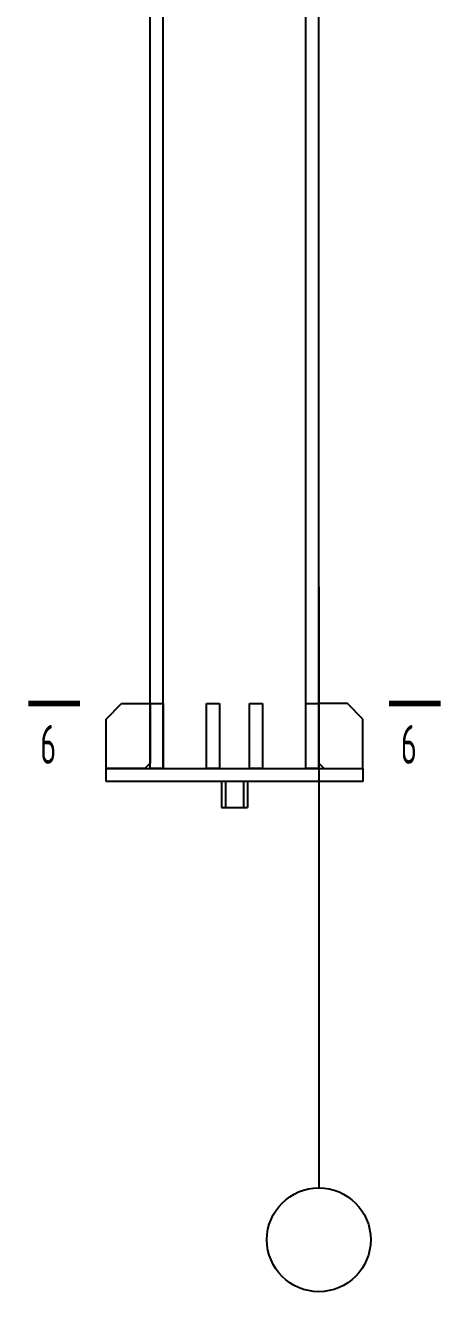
# Model space of a CAD drawing. Extents: x 9752569 to 9923256, y 1590558 to 2510207.
# Drawn here: x 9879623 to 9882848, y 1676439 to 1686194 of the extents above; entities that cross this region are included whole.
import ezdxf

# ---------------------------------------------------------------- set-up
doc = ezdxf.new("R2010")
doc.units = 0
doc.header["$LTSCALE"] = 1000
doc.header["$MEASUREMENT"] = 0
for name, color, linetype in [('10', 7, 'CONTINUOUS'), ('116', 1, 'CONTINUOUS'), ('14', 142, 'CONTINUOUS'), ('PUB_DIM', 3, 'CONTINUOUS'), ('柱子', 142, 'CONTINUOUS')]:
    doc.layers.add(name, color=color, linetype=linetype)
doc.styles.add('TSSD_REIN', font='atssdeng.shx', dxfattribs={"width": 0.7, "bigfont": 'atssdchn.shx'})

msp = doc.modelspace()

# ---------------------------------------------------------------- linework, layer by layer
at = {"layer": '10', "const_width": 45}
for points in [[(9879645.6, 1680969.4), (9880045.6, 1680969.4)], [(9882825.6, 1680969.4), (9882425.6, 1680969.4)]]:
    msp.add_lwpolyline(points, dxfattribs=at)
at = {"layer": '116'}
for points in [[(9881135.6, 1680369.4), (9881135.6, 1680169.4)], [(9881165.6, 1680369.4), (9881165.6, 1680169.4)], [(9881305.6, 1680369.4), (9881305.6, 1680169.4)], [(9881335.6, 1680369.4), (9881335.6, 1680169.4)], [(9881135.6, 1680169.4), (9881335.6, 1680169.4)]]:
    msp.add_lwpolyline(points, dxfattribs=at)
at = {"layer": '14'}
for points in [[(9880245.6, 1680849.4), (9880365.6, 1680969.4)], [(9880365.6, 1680969.4), (9880585.6, 1680969.4)], [(9880585.6, 1680969.4), (9880585.6, 1680509.4)], [(9880585.6, 1680469.4), (9880585.6, 1680969.4)], [(9880585.6, 1680969.4), (9880685.6, 1680969.4)], [(9880685.6, 1680969.4), (9880685.6, 1680469.4)], [(9881019, 1680469.4), (9881019, 1680969.4)], [(9881019, 1680969.4), (9881119, 1680969.4)], [(9881119, 1680969.4), (9881119, 1680469.4)], [(9881352.3, 1680469.4), (9881352.3, 1680969.4)], [(9881352.3, 1680969.4), (9881452.3, 1680969.4)], [(9881452.3, 1680969.4), (9881452.3, 1680469.4)], [(9881785.6, 1680469.4), (9881785.6, 1680969.4)], [(9881785.6, 1680969.4), (9881885.6, 1680969.4)], [(9881885.6, 1680969.4), (9881885.6, 1680509.4)], [(9882105.6, 1680969.4), (9881885.6, 1680969.4)], [(9881885.6, 1680969.4), (9881885.6, 1680469.4)], [(9882225.6, 1680849.4), (9882105.6, 1680969.4)], [(9880245.6, 1680469.4), (9880245.6, 1680849.4)], [(9882225.6, 1680469.4), (9882225.6, 1680849.4)], [(9880245.6, 1680369.4), (9880245.6, 1680469.4)], [(9880245.6, 1680469.4), (9882225.6, 1680469.4)], [(9880545.6, 1680469.4), (9880245.6, 1680469.4)], [(9880585.6, 1680509.4), (9880545.6, 1680469.4)], [(9880685.6, 1680469.4), (9880585.6, 1680469.4)], [(9881119, 1680469.4), (9881019, 1680469.4)], [(9881452.3, 1680469.4), (9881352.3, 1680469.4)], [(9881885.6, 1680469.4), (9881785.6, 1680469.4)], [(9881885.6, 1680509.4), (9881925.6, 1680469.4)], [(9881925.6, 1680469.4), (9882225.6, 1680469.4)], [(9882225.6, 1680469.4), (9882225.6, 1680369.4)], [(9882225.6, 1680369.4), (9880245.6, 1680369.4)]]:
    msp.add_lwpolyline(points, dxfattribs=at)
at = {"layer": 'PUB_DIM'}
msp.add_line((9881885.6, 1681869.4), (9881885.6, 1677239.1), dxfattribs=at)
msp.add_circle((9881885.6, 1676839.1), 400, dxfattribs=at)
at = {"layer": '柱子'}
for points in [[(9880585.6, 1680469.4), (9880585.6, 1698969.4)], [(9880685.6, 1680469.4), (9880685.6, 1698969.4)], [(9881785.6, 1680469.4), (9881785.6, 1698969.4)], [(9881885.6, 1680469.4), (9881885.6, 1698969.4)]]:
    msp.add_lwpolyline(points, dxfattribs=at)

# ---------------------------------------------------------------- texts
at = {"layer": '10', "style": 'TSSD_REIN', "width": 0.6}
for p in [(9879737.6, 1680504.9), (9882517.6, 1680504.9)]:
    msp.add_text('6', height=300, dxfattribs=at).set_placement(p)

doc.saveas('drawing.dxf')
